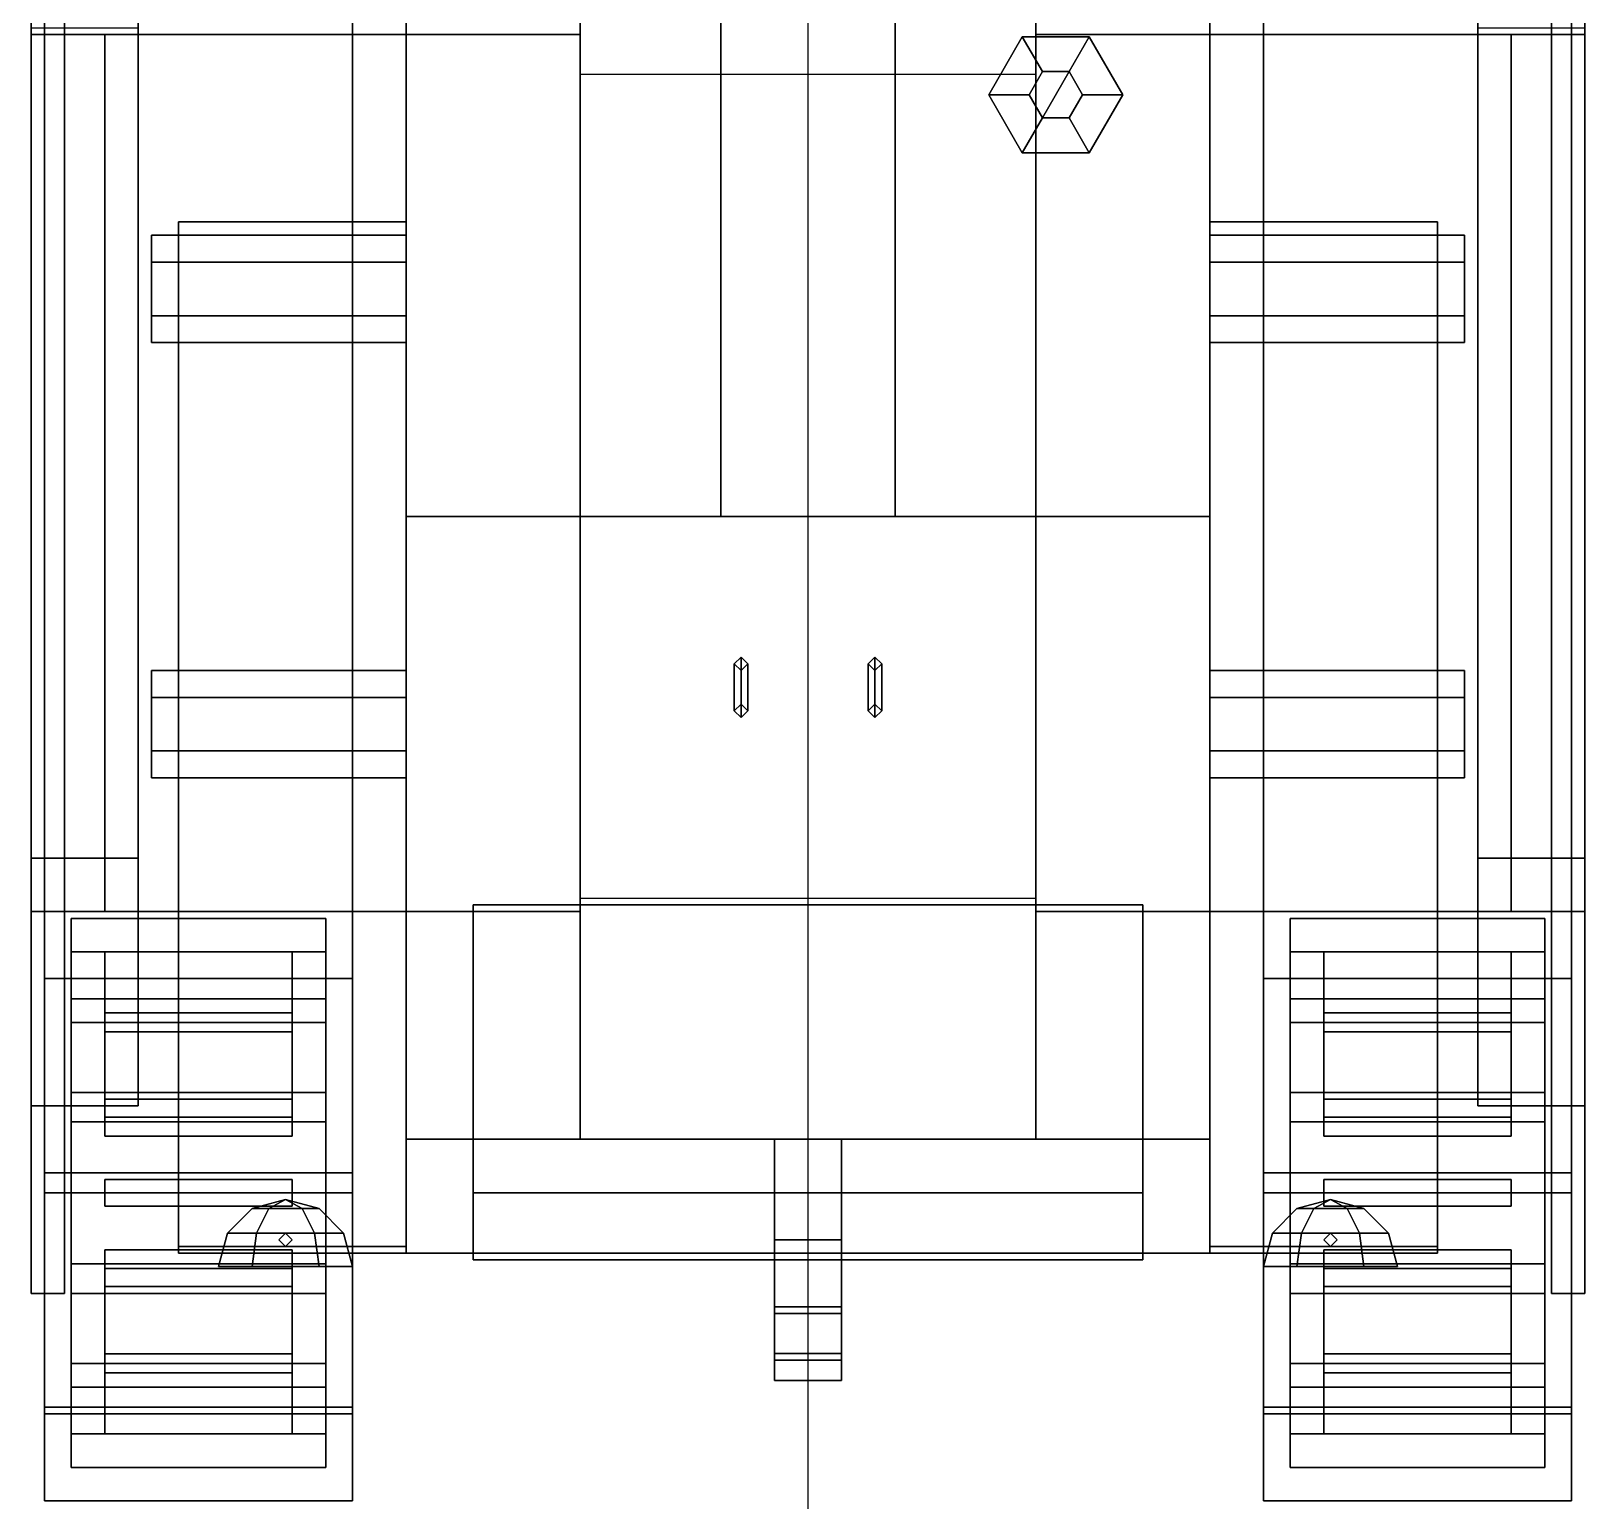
# Model space of a CAD drawing. Header units: millimetres. Extents: x -1.16 to 3, y -1.81 to 6.05.
# Drawn here: x -1.16 to 1.16, y -1.81 to 0.385 of the extents above; entities that cross this region are included whole.
import ezdxf

# ---------------------------------------------------------------- set-up
doc = ezdxf.new("R2010")
doc.units = ezdxf.units.MM
doc.layers.add('tracks', color=3, linetype='Continuous')
doc.layers.add('wheels', color=2, linetype='Continuous')

msp = doc.modelspace()

# ---------------------------------------------------------------- linework, layer by layer
msp.add_xline((0, -2.45, 1.27), (0, 1))
for points in [[(-0.6, 1.67, 0.86), (-0.6, -0.34, 0.86), (-0.6, -0.34, 1.9), (-0.6, 1.67, 1.9)], [(-0.6, 1.67, 1.9), (-0.6, -0.34, 1.9), (-0.13, -0.34, 1.99), (-0.13, 1.67, 1.99)], [(-0.34, 1.67, 0.78), (-0.34, -0.34, 0.68), (-0.6, -0.34, 0.86), (-0.6, 1.67, 0.86)], [(0.34, 1.67, 0.78), (0.34, -0.34, 0.68), (-0.34, -0.34, 0.68), (-0.34, 1.67, 0.78)], [(-0.13, 1.67, 1.99), (-0.13, -0.34, 1.99), (0.13, -0.34, 1.99), (0.13, 1.67, 1.99)], [(0.13, -0.34, 1.99), (0.6, -0.34, 1.9), (0.6, 1.67, 1.9), (0.13, 1.67, 1.99)], [(0.6, -0.34, 0.86), (0.34, -0.34, 0.68), (0.34, 1.67, 0.78), (0.6, 1.67, 0.86)], [(0.6, -0.34, 1.9), (0.6, -0.34, 0.86), (0.6, 1.67, 0.86), (0.6, 1.67, 1.9)], [(-0.34, 1.16, 0.26), (-0.34, -1.27, 0.26), (-0.34, -1.27, 0.68), (-0.34, 1.21, 0.76)], [(0.34, -1.27, 0.68), (0.34, -1.27, 0.26), (0.34, 1.16, 0.26), (0.34, 1.21, 0.76)], [(0.34, 1.16, 0.26), (0.34, -1.27, 0.26), (-0.34, -1.27, 0.26), (-0.34, 1.16, 0.26)], [(-1.16, 0.99, 0.26), (-1.16, -1.5, 0.26), (-1.16, -1.5, 0.41), (-1.16, 1.04, 0.41)], [(-1.16, 1.04, 0.41), (-1.16, -1.5, 0.41), (-1.11, -1.5, 0.41), (-1.11, 1.04, 0.41)], [(-1.11, -1.5, 0.41), (-1.11, -1.5, 0.26), (-1.11, 0.99, 0.26), (-1.11, 1.04, 0.41)], [(1.11, 0.99, 0.26), (1.11, -1.5, 0.26), (1.11, -1.5, 0.41), (1.11, 1.04, 0.41)], [(1.11, 1.04, 0.41), (1.11, -1.5, 0.41), (1.16, -1.5, 0.41), (1.16, 1.04, 0.41)], [(1.16, -1.5, 0.41), (1.16, -1.5, 0.26), (1.16, 0.99, 0.26), (1.16, 1.04, 0.41)], [(-1.16, 0.91, 0.14), (-1.16, -1.22, 0.14), (-1.16, -1.5, 0.26), (-1.16, 0.99, 0.26)], [(-1.11, -1.5, 0.26), (-1.11, -1.22, 0.14), (-1.11, 0.91, 0.14), (-1.11, 0.99, 0.26)], [(1.11, 0.91, 0.14), (1.11, -1.22, 0.14), (1.11, -1.5, 0.26), (1.11, 0.99, 0.26)], [(1.16, -1.5, 0.26), (1.16, -1.22, 0.14), (1.16, 0.91, 0.14), (1.16, 0.99, 0.26)], [(-1.16, 0.39, 0.05), (-1.16, -0.85, 0.05), (-1.16, -1.22, 0.14), (-1.16, 0.91, 0.14)], [(-1.11, 0.91, 0.14), (-1.11, -1.22, 0.14), (-1, -1.22, 0.14), (-1, 0.91, 0.14)], [(-1, -1.22, 0.14), (-1, -0.85, 0.05), (-1, 0.39, 0.05), (-1, 0.91, 0.14)], [(1, 0.39, 0.05), (1, -0.85, 0.05), (1, -1.22, 0.14), (1, 0.91, 0.14)], [(1, 0.91, 0.14), (1, -1.22, 0.14), (1.11, -1.22, 0.14), (1.11, 0.91, 0.14)], [(1.16, -1.22, 0.14), (1.16, -0.85, 0.05), (1.16, 0.39, 0.05), (1.16, 0.91, 0.14)], [(-1, 0.39, 0.05), (-1, -0.85, 0.05), (-1.16, -0.85, 0.05), (-1.16, 0.39, 0.05)], [(-0.34, 0.38, 0.66), (-0.34, 0.38, 0.41), (-1.16, 0.38, 0.41), (-1.05, 0.38, 0.66)], [(-1.05, 0.38, 0.66), (-1.16, 0.38, 0.41), (-1.16, -0.93, 0.41), (-1.05, -0.93, 0.66)], [(-1.11, -0.93, 0.41), (-1.11, 0.38, 0.41), (-0.34, 0.38, 0.41), (-0.34, -0.93, 0.41)], [(-0.34, -0.93, 0.66), (-0.34, 0.38, 0.66), (-1.05, 0.38, 0.66), (-1.05, -0.93, 0.66)], [(0.32, 0.3766, 2.16), (0.27, 0.29, 2.16), (0.27, 0.29, 2.24), (0.32, 0.3766, 2.24)], [(0.35, 0.3246, 2.1), (0.33, 0.29, 2.1), (0.27, 0.29, 2.16), (0.32, 0.3766, 2.16)], [(0.33, 0.29, 2.27), (0.35, 0.3246, 2.27), (0.32, 0.3766, 2.24), (0.27, 0.29, 2.24)], [(0.42, 0.3766, 2.16), (0.32, 0.3766, 2.16), (0.32, 0.3766, 2.24), (0.42, 0.3766, 2.24)], [(0.39, 0.3246, 2.1), (0.35, 0.3246, 2.1), (0.32, 0.3766, 2.16), (0.42, 0.3766, 2.16)], [(0.35, 0.3246, 2.27), (0.39, 0.3246, 2.27), (0.42, 0.3766, 2.24), (0.32, 0.3766, 2.24)], [(1.05, 0.38, 0.66), (1.16, 0.38, 0.41), (0.34, 0.38, 0.41), (0.34, 0.38, 0.66)], [(1.11, 0.38, 0.41), (1.11, -0.93, 0.41), (0.34, -0.93, 0.41), (0.34, 0.38, 0.41)], [(0.34, 0.38, 0.66), (0.34, -0.93, 0.66), (1.05, -0.93, 0.66), (1.05, 0.38, 0.66)], [(0.41, 0.29, 2.1), (0.39, 0.3246, 2.1), (0.42, 0.3766, 2.16), (0.47, 0.29, 2.16)], [(0.39, 0.3246, 2.27), (0.41, 0.29, 2.27), (0.47, 0.29, 2.24), (0.42, 0.3766, 2.24)], [(0.47, 0.29, 2.16), (0.42, 0.3766, 2.16), (0.42, 0.3766, 2.24), (0.47, 0.29, 2.24)], [(1.16, 0.39, 0.05), (1.16, -0.85, 0.05), (1, -0.85, 0.05), (1, 0.39, 0.05)], [(1.05, -0.93, 0.66), (1.16, -0.93, 0.41), (1.16, 0.38, 0.41), (1.05, 0.38, 0.66)], [(-0.34, 0.32, 0.72), (-0.34, -0.91, 0.68), (0.34, -0.91, 0.68), (0.34, 0.32, 0.72)], [(0.35, 0.3246, 1.94), (0.33, 0.29, 1.95), (0.33, 0.29, 2.1), (0.35, 0.3246, 2.1)], [(0.35, 0.2554, 2.27), (0.39, 0.3246, 2.27), (0.35, 0.3246, 2.27), (0.33, 0.29, 2.27)], [(0.39, 0.3246, 1.94), (0.35, 0.3246, 1.94), (0.35, 0.3246, 2.1), (0.39, 0.3246, 2.1)], [(0.39, 0.2554, 2.27), (0.41, 0.29, 2.27), (0.39, 0.3246, 2.27), (0.35, 0.2554, 2.27)], [(0.41, 0.29, 1.93), (0.39, 0.3246, 1.94), (0.39, 0.3246, 2.1), (0.41, 0.29, 2.1)], [(0.27, 0.29, 2.16), (0.32, 0.2034, 2.16), (0.32, 0.2034, 2.24), (0.27, 0.29, 2.24)], [(0.33, 0.29, 2.1), (0.35, 0.2554, 2.1), (0.32, 0.2034, 2.16), (0.27, 0.29, 2.16)], [(0.35, 0.2554, 2.27), (0.33, 0.29, 2.27), (0.27, 0.29, 2.24), (0.32, 0.2034, 2.24)], [(0.33, 0.29, 1.95), (0.35, 0.2554, 1.94), (0.35, 0.2554, 2.1), (0.33, 0.29, 2.1)], [(0.39, 0.2554, 1.94), (0.41, 0.29, 1.93), (0.41, 0.29, 2.1), (0.39, 0.2554, 2.1)], [(0.39, 0.2554, 2.1), (0.41, 0.29, 2.1), (0.47, 0.29, 2.16), (0.42, 0.2034, 2.16)], [(0.41, 0.29, 2.27), (0.39, 0.2554, 2.27), (0.42, 0.2034, 2.24), (0.47, 0.29, 2.24)], [(0.42, 0.2034, 2.16), (0.47, 0.29, 2.16), (0.47, 0.29, 2.24), (0.42, 0.2034, 2.24)], [(0.35, 0.2554, 2.1), (0.39, 0.2554, 2.1), (0.42, 0.2034, 2.16), (0.32, 0.2034, 2.16)], [(0.39, 0.2554, 2.27), (0.35, 0.2554, 2.27), (0.32, 0.2034, 2.24), (0.42, 0.2034, 2.24)], [(0.35, 0.2554, 1.94), (0.39, 0.2554, 1.94), (0.39, 0.2554, 2.1), (0.35, 0.2554, 2.1)], [(0.32, 0.2034, 2.16), (0.42, 0.2034, 2.16), (0.42, 0.2034, 2.24), (0.32, 0.2034, 2.24)], [(-0.6, 0.1, 1.27), (-0.6, -1.44, 1.27), (-0.94, -1.44, 1.27), (-0.94, 0.1, 1.27)], [(-0.94, 0.1, 1.29), (-0.94, -1.43, 1.29), (-0.6, -1.43, 1.29), (-0.6, 0.1, 1.29)], [(-0.94, -1.44, 1.27), (-0.94, -1.43, 1.29), (-0.94, 0.1, 1.29), (-0.94, 0.1, 1.27)], [(-0.94, 0.1, 1.27), (-0.94, 0.1, 1.29), (-0.6, 0.1, 1.29), (-0.6, 0.1, 1.27)], [(0.6, 0.1, 1.29), (0.6, -1.44, 1.29), (0.94, -1.44, 1.29), (0.94, 0.1, 1.29)], [(0.94, 0.1, 1.29), (0.94, 0.1, 1.27), (0.6, 0.1, 1.27), (0.6, 0.1, 1.29)], [(0.94, 0.1, 1.27), (0.94, -1.43, 1.27), (0.6, -1.43, 1.27), (0.6, 0.1, 1.27)], [(0.94, -1.44, 1.29), (0.94, -1.43, 1.27), (0.94, 0.1, 1.27), (0.94, 0.1, 1.29)], [(-0.6, -0.34, 1.9), (-0.6, -0.34, 1.29), (0.6, -0.34, 1.29), (0.6, -0.34, 1.9)], [(-0.13, -0.34, 1.99), (-0.6, -0.34, 1.9), (0.6, -0.34, 1.9), (0.13, -0.34, 1.99)], [(-0.6, -0.34, 0.86), (-0.6, -1.27, 0.86), (-0.6, -1.44, 1.29), (-0.6, -0.34, 1.29)], [(-0.6, -0.34, 1.29), (-0.6, -1.44, 1.29), (0.6, -1.44, 1.29), (0.6, -0.34, 1.29)], [(-0.34, -0.34, 0.68), (-0.34, -1.27, 0.68), (-0.6, -1.27, 0.86), (-0.6, -0.34, 0.86)], [(0.6, -1.27, 0.86), (0.34, -1.27, 0.68), (0.34, -0.34, 0.68), (0.6, -0.34, 0.86)], [(0.6, -1.44, 1.29), (0.6, -1.27, 0.86), (0.6, -0.34, 0.86), (0.6, -0.34, 1.29)], [(-0.1, -0.62, 1.71), (-0.11, -0.63, 1.71), (-0.11, -0.56, 1.86), (-0.1, -0.55, 1.86)], [(-0.11, -0.56, 1.86), (-0.1, -0.57, 1.86), (-0.09, -0.56, 1.86), (-0.1, -0.55, 1.86)], [(-0.09, -0.63, 1.71), (-0.1, -0.62, 1.71), (-0.1, -0.55, 1.86), (-0.09, -0.56, 1.86)], [(0.1, -0.62, 1.71), (0.09, -0.63, 1.71), (0.09, -0.56, 1.86), (0.1, -0.55, 1.86)], [(0.09, -0.56, 1.86), (0.1, -0.57, 1.86), (0.11, -0.56, 1.86), (0.1, -0.55, 1.86)], [(0.11, -0.63, 1.71), (0.1, -0.62, 1.71), (0.1, -0.55, 1.86), (0.11, -0.56, 1.86)], [(-0.11, -0.63, 1.71), (-0.1, -0.64, 1.71), (-0.1, -0.57, 1.86), (-0.11, -0.56, 1.86)], [(-0.1, -0.64, 1.71), (-0.09, -0.63, 1.71), (-0.09, -0.56, 1.86), (-0.1, -0.57, 1.86)], [(0.09, -0.63, 1.71), (0.1, -0.64, 1.71), (0.1, -0.57, 1.86), (0.09, -0.56, 1.86)], [(0.1, -0.64, 1.71), (0.11, -0.63, 1.71), (0.11, -0.56, 1.86), (0.1, -0.57, 1.86)], [(-0.1, -0.62, 1.29), (-0.11, -0.63, 1.29), (-0.11, -0.63, 1.71), (-0.1, -0.62, 1.71)], [(-0.09, -0.63, 1.29), (-0.1, -0.62, 1.29), (-0.1, -0.62, 1.71), (-0.09, -0.63, 1.71)], [(0.1, -0.62, 1.29), (0.09, -0.63, 1.29), (0.09, -0.63, 1.71), (0.1, -0.62, 1.71)], [(0.11, -0.63, 1.29), (0.1, -0.62, 1.29), (0.1, -0.62, 1.71), (0.11, -0.63, 1.71)], [(-0.11, -0.63, 1.29), (-0.1, -0.64, 1.29), (-0.1, -0.64, 1.71), (-0.11, -0.63, 1.71)], [(-0.1, -0.64, 1.29), (-0.09, -0.63, 1.29), (-0.09, -0.63, 1.71), (-0.1, -0.64, 1.71)], [(0.09, -0.63, 1.29), (0.1, -0.64, 1.29), (0.1, -0.64, 1.71), (0.09, -0.63, 1.71)], [(0.1, -0.64, 1.29), (0.11, -0.63, 1.29), (0.11, -0.63, 1.71), (0.1, -0.64, 1.71)], [(-1.16, -1.22, 0.14), (-1.16, -0.85, 0.05), (-1, -0.85, 0.05), (-1, -1.22, 0.14)], [(1, -1.22, 0.14), (1, -0.85, 0.05), (1.16, -0.85, 0.05), (1.16, -1.22, 0.14)], [(-0.5, -0.92, 1.29), (-0.5, -1.44, 1.29), (-0.5, -1.45, 1.8), (-0.5, -0.92, 1.8)], [(-0.5, -0.92, 1.8), (-0.5, -1.45, 1.8), (0.5, -1.45, 1.8), (0.5, -0.92, 1.8)], [(0.5, -0.92, 1.8), (0.5, -0.92, 1.29), (-0.5, -0.92, 1.29), (-0.5, -0.92, 1.8)], [(0.5, -1.45, 1.8), (0.5, -1.44, 1.29), (0.5, -0.92, 1.29), (0.5, -0.92, 1.8)], [(-1.05, -0.93, 0.66), (-1.16, -0.93, 0.41), (-0.34, -0.93, 0.41), (-0.34, -0.93, 0.66)], [(0.34, -0.93, 0.66), (0.34, -0.93, 0.41), (1.16, -0.93, 0.41), (1.05, -0.93, 0.66)], [(-1.16, -1.5, 0.26), (-1.16, -1.22, 0.14), (-1.11, -1.22, 0.14), (-1.11, -1.5, 0.26)], [(1.11, -1.5, 0.26), (1.11, -1.22, 0.14), (1.16, -1.22, 0.14), (1.16, -1.5, 0.26)], [(-0.6, -1.44, 1.29), (-0.6, -1.27, 0.86), (0.6, -1.27, 0.86), (0.6, -1.44, 1.29)], [(-0.6, -1.27, 0.86), (-0.34, -1.27, 0.68), (0.34, -1.27, 0.68), (0.6, -1.27, 0.86)], [(-0.34, -1.27, 0.68), (-0.34, -1.27, 0.26), (0.34, -1.27, 0.26), (0.34, -1.27, 0.68)], [(-0.05, -1.27, 0.58), (-0.05, -1.27, 0.4), (-0.05, -1.42, 0.4), (-0.05, -1.42, 0.58)], [(-0.05, -1.42, 0.4), (-0.05, -1.27, 0.4), (0.05, -1.27, 0.4), (0.05, -1.42, 0.4)], [(0.05, -1.42, 0.58), (0.05, -1.27, 0.58), (-0.05, -1.27, 0.58), (-0.05, -1.42, 0.58)], [(0.05, -1.42, 0.4), (0.05, -1.27, 0.4), (0.05, -1.27, 0.58), (0.05, -1.42, 0.58)], [(-0.78, -1.36, 1.51), (-0.83, -1.3734, 1.51), (-0.805, -1.3734, 1.5533), (-0.78, -1.36, 1.51)], [(-0.78, -1.36, 1.51), (-0.805, -1.3734, 1.4667), (-0.83, -1.3734, 1.51), (-0.78, -1.36, 1.51)], [(-0.78, -1.36, 1.51), (-0.805, -1.3734, 1.5533), (-0.755, -1.3734, 1.5533), (-0.78, -1.36, 1.51)], [(-0.78, -1.36, 1.51), (-0.755, -1.3734, 1.4667), (-0.805, -1.3734, 1.4667), (-0.78, -1.36, 1.51)], [(-0.78, -1.36, 1.51), (-0.755, -1.3734, 1.5533), (-0.73, -1.3734, 1.51), (-0.78, -1.36, 1.51)], [(-0.78, -1.36, 1.51), (-0.73, -1.3734, 1.51), (-0.755, -1.3734, 1.4667), (-0.78, -1.36, 1.51)], [(-0.5, -1.35, 1.8), (-0.5, -1.45, 1.8), (-0.5, -1.45, 2.11), (-0.5, -1.35, 2.11)], [(-0.5, -1.35, 2.11), (-0.5, -1.45, 2.11), (0.5, -1.45, 2.11), (0.5, -1.35, 2.11)], [(0.5, -1.35, 2.11), (0.5, -1.35, 1.8), (-0.5, -1.35, 1.8), (-0.5, -1.35, 2.11)], [(0.5, -1.45, 2.11), (0.5, -1.45, 1.8), (0.5, -1.35, 1.8), (0.5, -1.35, 2.11)], [(0.78, -1.36, 1.51), (0.73, -1.3734, 1.51), (0.755, -1.3734, 1.5533), (0.78, -1.36, 1.51)], [(0.78, -1.36, 1.51), (0.755, -1.3734, 1.4667), (0.73, -1.3734, 1.51), (0.78, -1.36, 1.51)], [(0.78, -1.36, 1.51), (0.755, -1.3734, 1.5533), (0.805, -1.3734, 1.5533), (0.78, -1.36, 1.51)], [(0.78, -1.36, 1.51), (0.805, -1.3734, 1.4667), (0.755, -1.3734, 1.4667), (0.78, -1.36, 1.51)], [(0.78, -1.36, 1.51), (0.805, -1.3734, 1.5533), (0.83, -1.3734, 1.51), (0.78, -1.36, 1.51)], [(0.78, -1.36, 1.51), (0.83, -1.3734, 1.51), (0.805, -1.3734, 1.4667), (0.78, -1.36, 1.51)], [(-0.83, -1.3734, 1.51), (-0.8666, -1.41, 1.51), (-0.8233, -1.41, 1.585), (-0.805, -1.3734, 1.5533)], [(-0.805, -1.3734, 1.4667), (-0.8233, -1.41, 1.435), (-0.8666, -1.41, 1.51), (-0.83, -1.3734, 1.51)], [(-0.755, -1.3734, 1.4667), (-0.7367, -1.41, 1.435), (-0.8233, -1.41, 1.435), (-0.805, -1.3734, 1.4667)], [(-0.805, -1.3734, 1.5533), (-0.8233, -1.41, 1.585), (-0.7367, -1.41, 1.585), (-0.755, -1.3734, 1.5533)], [(-0.755, -1.3734, 1.5533), (-0.7367, -1.41, 1.585), (-0.6934, -1.41, 1.51), (-0.73, -1.3734, 1.51)], [(-0.73, -1.3734, 1.51), (-0.6934, -1.41, 1.51), (-0.7367, -1.41, 1.435), (-0.755, -1.3734, 1.4667)], [(0.73, -1.3734, 1.51), (0.6934, -1.41, 1.51), (0.7367, -1.41, 1.585), (0.755, -1.3734, 1.5533)], [(0.755, -1.3734, 1.4667), (0.7367, -1.41, 1.435), (0.6934, -1.41, 1.51), (0.73, -1.3734, 1.51)], [(0.805, -1.3734, 1.4667), (0.8233, -1.41, 1.435), (0.7367, -1.41, 1.435), (0.755, -1.3734, 1.4667)], [(0.755, -1.3734, 1.5533), (0.7367, -1.41, 1.585), (0.8233, -1.41, 1.585), (0.805, -1.3734, 1.5533)], [(0.805, -1.3734, 1.5533), (0.8233, -1.41, 1.585), (0.8666, -1.41, 1.51), (0.83, -1.3734, 1.51)], [(0.83, -1.3734, 1.51), (0.8666, -1.41, 1.51), (0.8233, -1.41, 1.435), (0.805, -1.3734, 1.4667)], [(-0.8666, -1.41, 1.51), (-0.88, -1.46, 1.51), (-0.83, -1.46, 1.5966), (-0.8233, -1.41, 1.585)], [(-0.8233, -1.41, 1.435), (-0.83, -1.46, 1.4234), (-0.88, -1.46, 1.51), (-0.8666, -1.41, 1.51)], [(-0.7367, -1.41, 1.435), (-0.73, -1.46, 1.4234), (-0.83, -1.46, 1.4234), (-0.8233, -1.41, 1.435)], [(-0.8233, -1.41, 1.585), (-0.83, -1.46, 1.5966), (-0.73, -1.46, 1.5966), (-0.7367, -1.41, 1.585)], [(-0.78, -1.41, 1.29), (-0.79, -1.42, 1.29), (-0.79, -1.42, 1.44), (-0.78, -1.41, 1.44)], [(-0.77, -1.42, 1.29), (-0.78, -1.41, 1.29), (-0.78, -1.41, 1.44), (-0.77, -1.42, 1.44)], [(-0.7367, -1.41, 1.585), (-0.73, -1.46, 1.5966), (-0.68, -1.46, 1.51), (-0.6934, -1.41, 1.51)], [(-0.6934, -1.41, 1.51), (-0.68, -1.46, 1.51), (-0.73, -1.46, 1.4234), (-0.7367, -1.41, 1.435)], [(0.6934, -1.41, 1.51), (0.68, -1.46, 1.51), (0.73, -1.46, 1.5966), (0.7367, -1.41, 1.585)], [(0.7367, -1.41, 1.435), (0.73, -1.46, 1.4234), (0.68, -1.46, 1.51), (0.6934, -1.41, 1.51)], [(0.8233, -1.41, 1.435), (0.83, -1.46, 1.4234), (0.73, -1.46, 1.4234), (0.7367, -1.41, 1.435)], [(0.7367, -1.41, 1.585), (0.73, -1.46, 1.5966), (0.83, -1.46, 1.5966), (0.8233, -1.41, 1.585)], [(0.78, -1.41, 1.29), (0.77, -1.42, 1.29), (0.77, -1.42, 1.44), (0.78, -1.41, 1.44)], [(0.79, -1.42, 1.29), (0.78, -1.41, 1.29), (0.78, -1.41, 1.44), (0.79, -1.42, 1.44)], [(0.8233, -1.41, 1.585), (0.83, -1.46, 1.5966), (0.88, -1.46, 1.51), (0.8666, -1.41, 1.51)], [(0.8666, -1.41, 1.51), (0.88, -1.46, 1.51), (0.83, -1.46, 1.4234), (0.8233, -1.41, 1.435)], [(-0.6, -1.44, 1.27), (-0.6, -1.43, 1.29), (-0.94, -1.43, 1.29), (-0.94, -1.44, 1.27)], [(-0.79, -1.42, 1.29), (-0.78, -1.43, 1.29), (-0.78, -1.43, 1.44), (-0.79, -1.42, 1.44)], [(-0.78, -1.43, 1.29), (-0.77, -1.42, 1.29), (-0.77, -1.42, 1.44), (-0.78, -1.43, 1.44)], [(-0.05, -1.42, 0.45), (-0.05, -1.42, 0.4), (0.05, -1.42, 0.4), (0.05, -1.42, 0.45)], [(-0.05, -1.42, 0.58), (-0.05, -1.42, 0.45), (-0.05, -1.53, 0.4), (-0.05, -1.52, 0.47)], [(-0.05, -1.53, 0.4), (-0.05, -1.42, 0.45), (0.05, -1.42, 0.45), (0.05, -1.53, 0.4)], [(0.05, -1.52, 0.47), (0.05, -1.42, 0.58), (-0.05, -1.42, 0.58), (-0.05, -1.52, 0.47)], [(0.05, -1.53, 0.4), (0.05, -1.42, 0.45), (0.05, -1.42, 0.58), (0.05, -1.52, 0.47)], [(0.6, -1.44, 1.29), (0.6, -1.43, 1.27), (0.94, -1.43, 1.27), (0.94, -1.44, 1.29)], [(0.77, -1.42, 1.29), (0.78, -1.43, 1.29), (0.78, -1.43, 1.44), (0.77, -1.42, 1.44)], [(0.78, -1.43, 1.29), (0.79, -1.42, 1.29), (0.79, -1.42, 1.44), (0.78, -1.43, 1.44)], [(-0.83, -1.46, 1.5966), (-0.88, -1.46, 1.51), (-0.68, -1.46, 1.51), (-0.73, -1.46, 1.5966)], [(-0.88, -1.46, 1.51), (-0.83, -1.46, 1.4234), (-0.73, -1.46, 1.4234), (-0.68, -1.46, 1.51)], [(-0.5, -1.45, 1.8), (-0.5, -1.44, 1.29), (0.5, -1.44, 1.29), (0.5, -1.45, 1.8)], [(-0.5, -1.45, 2.11), (-0.5, -1.45, 1.8), (0.5, -1.45, 1.8), (0.5, -1.45, 2.11)], [(0.73, -1.46, 1.5966), (0.68, -1.46, 1.51), (0.88, -1.46, 1.51), (0.83, -1.46, 1.5966)], [(0.68, -1.46, 1.51), (0.73, -1.46, 1.4234), (0.83, -1.46, 1.4234), (0.88, -1.46, 1.51)], [(-1.16, -1.5, 0.41), (-1.16, -1.5, 0.26), (-1.11, -1.5, 0.26), (-1.11, -1.5, 0.41)], [(1.11, -1.5, 0.41), (1.11, -1.5, 0.26), (1.16, -1.5, 0.26), (1.16, -1.5, 0.41)], [(-0.05, -1.52, 0.47), (-0.05, -1.53, 0.4), (-0.05, -1.6, 0.4), (-0.05, -1.59, 0.47)], [(0.05, -1.59, 0.47), (0.05, -1.52, 0.47), (-0.05, -1.52, 0.47), (-0.05, -1.59, 0.47)], [(-0.05, -1.6, 0.4), (-0.05, -1.53, 0.4), (0.05, -1.53, 0.4), (0.05, -1.6, 0.4)], [(0.05, -1.6, 0.4), (0.05, -1.53, 0.4), (0.05, -1.52, 0.47), (0.05, -1.59, 0.47)], [(-0.05, -1.59, 0.47), (-0.05, -1.6, 0.4), (-0.05, -1.63, 0.5), (-0.05, -1.59, 0.59)], [(-0.05, -1.59, 0.59), (-0.05, -1.63, 0.5), (0.05, -1.63, 0.5), (0.05, -1.59, 0.59)], [(0.05, -1.59, 0.59), (0.05, -1.59, 0.47), (-0.05, -1.59, 0.47), (-0.05, -1.59, 0.59)], [(-0.05, -1.63, 0.5), (-0.05, -1.6, 0.4), (0.05, -1.6, 0.4), (0.05, -1.63, 0.5)], [(0.05, -1.63, 0.5), (0.05, -1.6, 0.4), (0.05, -1.59, 0.47), (0.05, -1.59, 0.59)]]:
    msp.add_3dface(points)
at = {"layer": 'tracks'}
for points in [[(-1.14, 0.85, 0.95), (-1.14, -1.32, 1.02), (-0.68, -1.32, 1.02), (-0.68, 0.85, 0.95)], [(-0.68, 0.85, 0.95), (-0.68, -1.32, 1.02), (-1.14, -1.32, 1.02), (-1.14, 0.85, 0.95)], [(1.14, 0.85, 0.95), (1.14, -1.32, 1.02), (0.68, -1.32, 1.02), (0.68, 0.85, 0.95)], [(0.68, 0.85, 0.95), (0.68, -1.32, 1.02), (1.14, -1.32, 1.02), (1.14, 0.85, 0.95)], [(-1.14, -1.03, 0.03), (-1.14, 0.77, 0.03), (-0.68, 0.77, 0.03), (-0.68, -1.03, 0.03)], [(-0.68, -1.03, 0.03), (-0.68, 0.77, 0.03), (-1.14, 0.77, 0.03), (-1.14, -1.03, 0.03)], [(1.14, -1.03, 0.03), (1.14, 0.77, 0.03), (0.68, 0.77, 0.03), (0.68, -1.03, 0.03)], [(0.68, -1.03, 0.03), (0.68, 0.77, 0.03), (1.14, 0.77, 0.03), (1.14, -1.03, 0.03)], [(-0.68, -1.35, 0.1), (-0.68, -1.03, 0.03), (-1.14, -1.03, 0.03), (-1.14, -1.35, 0.1)], [(-1.14, -1.35, 0.1), (-1.14, -1.03, 0.03), (-0.68, -1.03, 0.03), (-0.68, -1.35, 0.1)], [(0.68, -1.35, 0.1), (0.68, -1.03, 0.03), (1.14, -1.03, 0.03), (1.14, -1.35, 0.1)], [(1.14, -1.35, 0.1), (1.14, -1.03, 0.03), (0.68, -1.03, 0.03), (0.68, -1.35, 0.1)], [(-1.14, -1.32, 1.02), (-1.14, -1.68, 0.88), (-0.68, -1.68, 0.88), (-0.68, -1.32, 1.02)], [(-0.68, -1.32, 1.02), (-0.68, -1.68, 0.88), (-1.14, -1.68, 0.88), (-1.14, -1.32, 1.02)], [(1.14, -1.32, 1.02), (1.14, -1.68, 0.88), (0.68, -1.68, 0.88), (0.68, -1.32, 1.02)], [(0.68, -1.32, 1.02), (0.68, -1.68, 0.88), (1.14, -1.68, 0.88), (1.14, -1.32, 1.02)], [(-1.14, -1.67, 0.25), (-1.14, -1.35, 0.1), (-0.68, -1.35, 0.1), (-0.68, -1.67, 0.25)], [(-0.68, -1.67, 0.25), (-0.68, -1.35, 0.1), (-1.14, -1.35, 0.1), (-1.14, -1.67, 0.25)], [(1.14, -1.67, 0.25), (1.14, -1.35, 0.1), (0.68, -1.35, 0.1), (0.68, -1.67, 0.25)], [(0.68, -1.67, 0.25), (0.68, -1.35, 0.1), (1.14, -1.35, 0.1), (1.14, -1.67, 0.25)], [(-0.68, -1.81, 0.44), (-0.68, -1.67, 0.25), (-1.14, -1.67, 0.25), (-1.14, -1.81, 0.44)], [(-1.14, -1.81, 0.44), (-1.14, -1.67, 0.25), (-0.68, -1.67, 0.25), (-0.68, -1.81, 0.44)], [(0.68, -1.81, 0.44), (0.68, -1.67, 0.25), (1.14, -1.67, 0.25), (1.14, -1.81, 0.44)], [(1.14, -1.81, 0.44), (1.14, -1.67, 0.25), (0.68, -1.67, 0.25), (0.68, -1.81, 0.44)], [(-1.14, -1.68, 0.88), (-1.14, -1.81, 0.63), (-0.68, -1.81, 0.63), (-0.68, -1.68, 0.88)], [(-0.68, -1.68, 0.88), (-0.68, -1.81, 0.63), (-1.14, -1.81, 0.63), (-1.14, -1.68, 0.88)], [(0.68, -1.68, 0.88), (0.68, -1.81, 0.63), (1.14, -1.81, 0.63), (1.14, -1.68, 0.88)], [(1.14, -1.68, 0.88), (1.14, -1.81, 0.63), (0.68, -1.81, 0.63), (0.68, -1.68, 0.88)], [(-1.14, -1.81, 0.63), (-1.14, -1.81, 0.44), (-0.68, -1.81, 0.44), (-0.68, -1.81, 0.63)], [(-0.68, -1.81, 0.63), (-0.68, -1.81, 0.44), (-1.14, -1.81, 0.44), (-1.14, -1.81, 0.63)], [(1.14, -1.81, 0.63), (1.14, -1.81, 0.44), (0.68, -1.81, 0.44), (0.68, -1.81, 0.63)], [(0.68, -1.81, 0.63), (0.68, -1.81, 0.44), (1.14, -1.81, 0.44), (1.14, -1.81, 0.63)]]:
    msp.add_3dface(points, dxfattribs=at)
at = {"layer": 'wheels'}
for points in [[(-0.98, 0.04, 0.7507), (-0.98, -0.04, 0.7507), (-0.98, -0.08, 0.82), (-0.98, 0.08, 0.82)], [(-0.98, 0.04, 0.7507), (-0.98, 0.08, 0.82), (-0.6, 0.08, 0.82), (-0.6, 0.04, 0.7507)], [(-0.98, 0.08, 0.82), (-0.98, -0.08, 0.82), (-0.98, -0.04, 0.8893), (-0.98, 0.04, 0.8893)], [(-0.98, 0.08, 0.82), (-0.98, 0.04, 0.8893), (-0.6, 0.04, 0.8893), (-0.6, 0.08, 0.82)], [(0.98, 0.04, 0.8893), (0.98, 0.08, 0.82), (0.6, 0.08, 0.82), (0.6, 0.04, 0.8893)], [(0.98, 0.08, 0.82), (0.98, 0.04, 0.7507), (0.6, 0.04, 0.7507), (0.6, 0.08, 0.82)], [(0.98, -0.08, 0.82), (0.98, 0.08, 0.82), (0.98, 0.04, 0.8893), (0.98, -0.04, 0.8893)], [(0.98, -0.04, 0.7507), (0.98, 0.04, 0.7507), (0.98, 0.08, 0.82), (0.98, -0.08, 0.82)], [(-0.98, -0.04, 0.7507), (-0.98, 0.04, 0.7507), (-0.6, 0.04, 0.7507), (-0.6, -0.04, 0.7507)], [(-0.98, 0.04, 0.8893), (-0.98, -0.04, 0.8893), (-0.6, -0.04, 0.8893), (-0.6, 0.04, 0.8893)], [(0.98, -0.04, 0.8893), (0.98, 0.04, 0.8893), (0.6, 0.04, 0.8893), (0.6, -0.04, 0.8893)], [(0.98, 0.04, 0.7507), (0.98, -0.04, 0.7507), (0.6, -0.04, 0.7507), (0.6, 0.04, 0.7507)], [(-0.98, -0.08, 0.82), (-0.98, -0.04, 0.7507), (-0.6, -0.04, 0.7507), (-0.6, -0.08, 0.82)], [(-0.98, -0.04, 0.8893), (-0.98, -0.08, 0.82), (-0.6, -0.08, 0.82), (-0.6, -0.04, 0.8893)], [(0.98, -0.08, 0.82), (0.98, -0.04, 0.8893), (0.6, -0.04, 0.8893), (0.6, -0.08, 0.82)], [(0.98, -0.04, 0.7507), (0.98, -0.08, 0.82), (0.6, -0.08, 0.82), (0.6, -0.04, 0.7507)], [(-0.98, -0.61, 0.7807), (-0.98, -0.57, 0.85), (-0.6, -0.57, 0.85), (-0.6, -0.61, 0.7807)], [(-0.98, -0.61, 0.7807), (-0.98, -0.69, 0.7807), (-0.98, -0.73, 0.85), (-0.98, -0.57, 0.85)], [(-0.98, -0.57, 0.85), (-0.98, -0.61, 0.9193), (-0.6, -0.61, 0.9193), (-0.6, -0.57, 0.85)], [(-0.98, -0.57, 0.85), (-0.98, -0.73, 0.85), (-0.98, -0.69, 0.9193), (-0.98, -0.61, 0.9193)], [(0.98, -0.57, 0.85), (0.98, -0.61, 0.7807), (0.6, -0.61, 0.7807), (0.6, -0.57, 0.85)], [(0.98, -0.61, 0.9193), (0.98, -0.57, 0.85), (0.6, -0.57, 0.85), (0.6, -0.61, 0.9193)], [(0.98, -0.69, 0.7807), (0.98, -0.61, 0.7807), (0.98, -0.57, 0.85), (0.98, -0.73, 0.85)], [(0.98, -0.73, 0.85), (0.98, -0.57, 0.85), (0.98, -0.61, 0.9193), (0.98, -0.69, 0.9193)], [(-0.98, -0.69, 0.7807), (-0.98, -0.61, 0.7807), (-0.6, -0.61, 0.7807), (-0.6, -0.69, 0.7807)], [(-0.98, -0.61, 0.9193), (-0.98, -0.69, 0.9193), (-0.6, -0.69, 0.9193), (-0.6, -0.61, 0.9193)], [(0.98, -0.61, 0.7807), (0.98, -0.69, 0.7807), (0.6, -0.69, 0.7807), (0.6, -0.61, 0.7807)], [(0.98, -0.69, 0.9193), (0.98, -0.61, 0.9193), (0.6, -0.61, 0.9193), (0.6, -0.69, 0.9193)], [(-0.98, -0.73, 0.85), (-0.98, -0.69, 0.7807), (-0.6, -0.69, 0.7807), (-0.6, -0.73, 0.85)], [(-0.98, -0.69, 0.9193), (-0.98, -0.73, 0.85), (-0.6, -0.73, 0.85), (-0.6, -0.69, 0.9193)], [(0.98, -0.69, 0.7807), (0.98, -0.73, 0.85), (0.6, -0.73, 0.85), (0.6, -0.69, 0.7807)], [(0.98, -0.73, 0.85), (0.98, -0.69, 0.9193), (0.6, -0.69, 0.9193), (0.6, -0.73, 0.85)], [(-0.72, -1.0601, 0.8499), (-0.72, -0.94, 0.56), (-1.1, -0.94, 0.56), (-1.1, -1.0601, 0.8499)], [(-1.1, -0.99, 0.56), (-1.1, -1.0954, 0.8146), (-1.1, -1.0601, 0.8499), (-1.1, -0.94, 0.56)], [(-0.72, -0.94, 0.56), (-0.72, -1.0601, 0.2701), (-1.1, -1.0601, 0.2701), (-1.1, -0.94, 0.56)], [(-1.1, -1.0954, 0.3054), (-1.1, -0.99, 0.56), (-1.1, -0.94, 0.56), (-1.1, -1.0601, 0.2701)], [(-0.72, -1.0954, 0.8146), (-0.72, -0.99, 0.56), (-0.72, -0.94, 0.56), (-0.72, -1.0601, 0.8499)], [(-0.72, -0.99, 0.56), (-0.72, -1.0954, 0.3054), (-0.72, -1.0601, 0.2701), (-0.72, -0.94, 0.56)], [(1.1, -1.0601, 0.8499), (1.1, -0.94, 0.56), (0.72, -0.94, 0.56), (0.72, -1.0601, 0.8499)], [(1.1, -0.94, 0.56), (1.1, -1.0601, 0.2701), (0.72, -1.0601, 0.2701), (0.72, -0.94, 0.56)], [(0.72, -0.99, 0.56), (0.72, -1.0954, 0.8146), (0.72, -1.0601, 0.8499), (0.72, -0.94, 0.56)], [(0.72, -1.0954, 0.3054), (0.72, -0.99, 0.56), (0.72, -0.94, 0.56), (0.72, -1.0601, 0.2701)], [(1.1, -1.0954, 0.8146), (1.1, -0.99, 0.56), (1.1, -0.94, 0.56), (1.1, -1.0601, 0.8499)], [(1.1, -0.99, 0.56), (1.1, -1.0954, 0.3054), (1.1, -1.0601, 0.2701), (1.1, -0.94, 0.56)], [(-0.72, -0.99, 0.56), (-0.72, -1.0954, 0.8146), (-1.1, -1.0954, 0.8146), (-1.1, -0.99, 0.56)], [(-0.72, -1.0954, 0.3054), (-0.72, -0.99, 0.56), (-1.1, -0.99, 0.56), (-1.1, -1.0954, 0.3054)], [(-1.05, -1.21, 0.54), (-1.05, -1.21, 0.58), (-1.05, -0.99, 0.58), (-1.05, -0.99, 0.54)], [(-0.77, -0.99, 0.54), (-0.77, -1.21, 0.54), (-1.05, -1.21, 0.54), (-1.05, -0.99, 0.54)], [(-1.05, -0.99, 0.58), (-1.05, -1.21, 0.58), (-0.77, -1.21, 0.58), (-0.77, -0.99, 0.58)], [(-0.77, -0.99, 0.58), (-0.77, -1.21, 0.58), (-0.77, -1.21, 0.54), (-0.77, -0.99, 0.54)], [(1.1, -0.99, 0.56), (1.1, -1.0954, 0.8146), (0.72, -1.0954, 0.8146), (0.72, -0.99, 0.56)], [(1.1, -1.0954, 0.3054), (1.1, -0.99, 0.56), (0.72, -0.99, 0.56), (0.72, -1.0954, 0.3054)], [(1.05, -0.99, 0.54), (1.05, -1.21, 0.54), (0.77, -1.21, 0.54), (0.77, -0.99, 0.54)], [(0.77, -1.21, 0.54), (0.77, -1.21, 0.58), (0.77, -0.99, 0.58), (0.77, -0.99, 0.54)], [(0.77, -0.99, 0.58), (0.77, -1.21, 0.58), (1.05, -1.21, 0.58), (1.05, -0.99, 0.58)], [(1.05, -0.99, 0.58), (1.05, -1.21, 0.58), (1.05, -1.21, 0.54), (1.05, -0.99, 0.54)], [(-0.72, -1.0601, 0.2701), (-0.72, -1.35, 0.15), (-1.1, -1.35, 0.15), (-1.1, -1.0601, 0.2701)], [(-1.1, -1.35, 0.2), (-1.1, -1.0954, 0.3054), (-1.1, -1.0601, 0.2701), (-1.1, -1.35, 0.15)], [(-0.72, -1.35, 0.97), (-0.72, -1.0601, 0.8499), (-1.1, -1.0601, 0.8499), (-1.1, -1.35, 0.97)], [(-1.1, -1.0954, 0.8146), (-1.1, -1.35, 0.92), (-1.1, -1.35, 0.97), (-1.1, -1.0601, 0.8499)], [(-0.72, -1.0954, 0.3054), (-0.72, -1.35, 0.2), (-0.72, -1.35, 0.15), (-0.72, -1.0601, 0.2701)], [(-0.72, -1.35, 0.92), (-0.72, -1.0954, 0.8146), (-0.72, -1.0601, 0.8499), (-0.72, -1.35, 0.97)], [(1.1, -1.35, 0.97), (1.1, -1.0601, 0.8499), (0.72, -1.0601, 0.8499), (0.72, -1.35, 0.97)], [(1.1, -1.0601, 0.2701), (1.1, -1.35, 0.15), (0.72, -1.35, 0.15), (0.72, -1.0601, 0.2701)], [(0.72, -1.0954, 0.8146), (0.72, -1.35, 0.92), (0.72, -1.35, 0.97), (0.72, -1.0601, 0.8499)], [(0.72, -1.35, 0.2), (0.72, -1.0954, 0.3054), (0.72, -1.0601, 0.2701), (0.72, -1.35, 0.15)], [(1.1, -1.0954, 0.3054), (1.1, -1.35, 0.2), (1.1, -1.35, 0.15), (1.1, -1.0601, 0.2701)], [(1.1, -1.35, 0.92), (1.1, -1.0954, 0.8146), (1.1, -1.0601, 0.8499), (1.1, -1.35, 0.97)], [(-1.05, -1.2369, 0.6449), (-1.05, -1.2651, 0.6731), (-1.05, -1.1096, 0.8287), (-1.05, -1.0813, 0.8004)], [(-0.77, -1.0813, 0.8004), (-0.77, -1.2369, 0.6449), (-1.05, -1.2369, 0.6449), (-1.05, -1.0813, 0.8004)], [(-1.05, -1.0813, 0.3196), (-1.05, -1.2369, 0.4751), (-0.77, -1.2369, 0.4751), (-0.77, -1.0813, 0.3196)], [(-1.05, -1.2651, 0.4469), (-1.05, -1.2369, 0.4751), (-1.05, -1.0813, 0.3196), (-1.05, -1.1096, 0.2913)], [(-0.77, -1.1096, 0.8287), (-0.77, -1.2651, 0.6731), (-0.77, -1.2369, 0.6449), (-0.77, -1.0813, 0.8004)], [(-0.77, -1.0813, 0.3196), (-0.77, -1.2369, 0.4751), (-0.77, -1.2651, 0.4469), (-0.77, -1.1096, 0.2913)], [(1.05, -1.0813, 0.8004), (1.05, -1.2369, 0.6449), (0.77, -1.2369, 0.6449), (0.77, -1.0813, 0.8004)], [(0.77, -1.2369, 0.6449), (0.77, -1.2651, 0.6731), (0.77, -1.1096, 0.8287), (0.77, -1.0813, 0.8004)], [(0.77, -1.2651, 0.4469), (0.77, -1.2369, 0.4751), (0.77, -1.0813, 0.3196), (0.77, -1.1096, 0.2913)], [(0.77, -1.0813, 0.3196), (0.77, -1.2369, 0.4751), (1.05, -1.2369, 0.4751), (1.05, -1.0813, 0.3196)], [(1.05, -1.1096, 0.8287), (1.05, -1.2651, 0.6731), (1.05, -1.2369, 0.6449), (1.05, -1.0813, 0.8004)], [(1.05, -1.0813, 0.3196), (1.05, -1.2369, 0.4751), (1.05, -1.2651, 0.4469), (1.05, -1.1096, 0.2913)], [(-0.72, -1.35, 0.2), (-0.72, -1.0954, 0.3054), (-1.1, -1.0954, 0.3054), (-1.1, -1.35, 0.2)], [(-0.72, -1.0954, 0.8146), (-0.72, -1.35, 0.92), (-1.1, -1.35, 0.92), (-1.1, -1.0954, 0.8146)], [(-1.05, -1.1096, 0.8287), (-1.05, -1.2651, 0.6731), (-0.77, -1.2651, 0.6731), (-0.77, -1.1096, 0.8287)], [(-0.77, -1.1096, 0.2913), (-0.77, -1.2651, 0.4469), (-1.05, -1.2651, 0.4469), (-1.05, -1.1096, 0.2913)], [(1.1, -1.0954, 0.8146), (1.1, -1.35, 0.92), (0.72, -1.35, 0.92), (0.72, -1.0954, 0.8146)], [(1.1, -1.35, 0.2), (1.1, -1.0954, 0.3054), (0.72, -1.0954, 0.3054), (0.72, -1.35, 0.2)], [(0.77, -1.1096, 0.8287), (0.77, -1.2651, 0.6731), (1.05, -1.2651, 0.6731), (1.05, -1.1096, 0.8287)], [(1.05, -1.1096, 0.2913), (1.05, -1.2651, 0.4469), (0.77, -1.2651, 0.4469), (0.77, -1.1096, 0.2913)], [(-1.1, -1.35, 0.71), (-1.1, -1.2439, 0.6661), (-1.1, -1.2, 0.56), (-1.1, -1.4561, 0.6661)], [(-0.72, -1.2, 0.56), (-0.72, -1.2439, 0.4539), (-1.1, -1.2439, 0.4539), (-1.1, -1.2, 0.56)], [(-1.1, -1.4561, 0.6661), (-1.1, -1.2, 0.56), (-1.1, -1.2439, 0.4539), (-1.1, -1.5, 0.56)], [(-0.72, -1.2439, 0.6661), (-0.72, -1.2, 0.56), (-1.1, -1.2, 0.56), (-1.1, -1.2439, 0.6661)], [(-0.72, -1.2, 0.56), (-0.72, -1.4561, 0.4539), (-0.72, -1.35, 0.41), (-0.72, -1.2439, 0.4539)], [(-0.72, -1.2439, 0.6661), (-0.72, -1.5, 0.56), (-0.72, -1.4561, 0.4539), (-0.72, -1.2, 0.56)], [(1.1, -1.2439, 0.6661), (1.1, -1.2, 0.56), (0.72, -1.2, 0.56), (0.72, -1.2439, 0.6661)], [(1.1, -1.2, 0.56), (1.1, -1.2439, 0.4539), (0.72, -1.2439, 0.4539), (0.72, -1.2, 0.56)], [(0.72, -1.35, 0.71), (0.72, -1.2439, 0.6661), (0.72, -1.2, 0.56), (0.72, -1.4561, 0.6661)], [(0.72, -1.4561, 0.6661), (0.72, -1.2, 0.56), (0.72, -1.2439, 0.4539), (0.72, -1.5, 0.56)], [(1.1, -1.2, 0.56), (1.1, -1.4561, 0.4539), (1.1, -1.35, 0.41), (1.1, -1.2439, 0.4539)], [(1.1, -1.2439, 0.6661), (1.1, -1.5, 0.56), (1.1, -1.4561, 0.4539), (1.1, -1.2, 0.56)], [(-0.72, -1.35, 0.71), (-0.72, -1.2439, 0.6661), (-1.1, -1.2439, 0.6661), (-1.1, -1.35, 0.71)], [(-0.72, -1.2439, 0.4539), (-0.72, -1.35, 0.41), (-1.1, -1.35, 0.41), (-1.1, -1.2439, 0.4539)], [(-1.1, -1.5, 0.56), (-1.1, -1.2439, 0.4539), (-1.1, -1.35, 0.41), (-1.1, -1.4561, 0.4539)], [(-0.72, -1.35, 0.71), (-0.72, -1.4561, 0.6661), (-0.72, -1.5, 0.56), (-0.72, -1.2439, 0.6661)], [(1.1, -1.35, 0.71), (1.1, -1.2439, 0.6661), (0.72, -1.2439, 0.6661), (0.72, -1.35, 0.71)], [(1.1, -1.2439, 0.4539), (1.1, -1.35, 0.41), (0.72, -1.35, 0.41), (0.72, -1.2439, 0.4539)], [(0.72, -1.5, 0.56), (0.72, -1.2439, 0.4539), (0.72, -1.35, 0.41), (0.72, -1.4561, 0.4539)], [(1.1, -1.35, 0.71), (1.1, -1.4561, 0.6661), (1.1, -1.5, 0.56), (1.1, -1.2439, 0.6661)], [(-1.05, -1.33, 0.2), (-1.05, -1.33, 0.42), (-0.77, -1.33, 0.42), (-0.77, -1.33, 0.2)], [(-1.05, -1.37, 0.42), (-1.05, -1.33, 0.42), (-1.05, -1.33, 0.2), (-1.05, -1.37, 0.2)], [(-0.77, -1.33, 0.92), (-0.77, -1.33, 0.7), (-1.05, -1.33, 0.7), (-1.05, -1.33, 0.92)], [(-1.05, -1.33, 0.7), (-1.05, -1.37, 0.7), (-1.05, -1.37, 0.92), (-1.05, -1.33, 0.92)], [(-0.77, -1.33, 0.2), (-0.77, -1.33, 0.42), (-0.77, -1.37, 0.42), (-0.77, -1.37, 0.2)], [(-0.77, -1.37, 0.92), (-0.77, -1.37, 0.7), (-0.77, -1.33, 0.7), (-0.77, -1.33, 0.92)], [(0.77, -1.33, 0.7), (0.77, -1.37, 0.7), (0.77, -1.37, 0.92), (0.77, -1.33, 0.92)], [(1.05, -1.33, 0.92), (1.05, -1.33, 0.7), (0.77, -1.33, 0.7), (0.77, -1.33, 0.92)], [(0.77, -1.37, 0.42), (0.77, -1.33, 0.42), (0.77, -1.33, 0.2), (0.77, -1.37, 0.2)], [(0.77, -1.33, 0.2), (0.77, -1.33, 0.42), (1.05, -1.33, 0.42), (1.05, -1.33, 0.2)], [(1.05, -1.37, 0.92), (1.05, -1.37, 0.7), (1.05, -1.33, 0.7), (1.05, -1.33, 0.92)], [(1.05, -1.33, 0.2), (1.05, -1.33, 0.42), (1.05, -1.37, 0.42), (1.05, -1.37, 0.2)], [(-0.72, -1.35, 0.15), (-0.72, -1.6399, 0.2701), (-1.1, -1.6399, 0.2701), (-1.1, -1.35, 0.15)], [(-1.1, -1.6046, 0.3054), (-1.1, -1.35, 0.2), (-1.1, -1.35, 0.15), (-1.1, -1.6399, 0.2701)], [(-0.72, -1.4561, 0.6661), (-0.72, -1.35, 0.71), (-1.1, -1.35, 0.71), (-1.1, -1.4561, 0.6661)], [(-0.72, -1.35, 0.41), (-0.72, -1.4561, 0.4539), (-1.1, -1.4561, 0.4539), (-1.1, -1.35, 0.41)], [(-0.72, -1.6046, 0.3054), (-0.72, -1.35, 0.2), (-1.1, -1.35, 0.2), (-1.1, -1.6046, 0.3054)], [(-0.72, -1.6399, 0.8499), (-0.72, -1.35, 0.97), (-1.1, -1.35, 0.97), (-1.1, -1.6399, 0.8499)], [(-1.1, -1.35, 0.92), (-1.1, -1.6046, 0.8146), (-1.1, -1.6399, 0.8499), (-1.1, -1.35, 0.97)], [(-0.72, -1.35, 0.92), (-0.72, -1.6046, 0.8146), (-1.1, -1.6046, 0.8146), (-1.1, -1.35, 0.92)], [(-0.72, -1.35, 0.2), (-0.72, -1.6046, 0.3054), (-0.72, -1.6399, 0.2701), (-0.72, -1.35, 0.15)], [(-0.72, -1.6046, 0.8146), (-0.72, -1.35, 0.92), (-0.72, -1.35, 0.97), (-0.72, -1.6399, 0.8499)], [(1.1, -1.6399, 0.8499), (1.1, -1.35, 0.97), (0.72, -1.35, 0.97), (0.72, -1.6399, 0.8499)], [(1.1, -1.35, 0.15), (1.1, -1.6399, 0.2701), (0.72, -1.6399, 0.2701), (0.72, -1.35, 0.15)], [(1.1, -1.35, 0.92), (1.1, -1.6046, 0.8146), (0.72, -1.6046, 0.8146), (0.72, -1.35, 0.92)], [(1.1, -1.6046, 0.3054), (1.1, -1.35, 0.2), (0.72, -1.35, 0.2), (0.72, -1.6046, 0.3054)], [(1.1, -1.4561, 0.6661), (1.1, -1.35, 0.71), (0.72, -1.35, 0.71), (0.72, -1.4561, 0.6661)], [(1.1, -1.35, 0.41), (1.1, -1.4561, 0.4539), (0.72, -1.4561, 0.4539), (0.72, -1.35, 0.41)], [(0.72, -1.6046, 0.3054), (0.72, -1.35, 0.2), (0.72, -1.35, 0.15), (0.72, -1.6399, 0.2701)], [(0.72, -1.35, 0.92), (0.72, -1.6046, 0.8146), (0.72, -1.6399, 0.8499), (0.72, -1.35, 0.97)], [(1.1, -1.35, 0.2), (1.1, -1.6046, 0.3054), (1.1, -1.6399, 0.2701), (1.1, -1.35, 0.15)], [(1.1, -1.6046, 0.8146), (1.1, -1.35, 0.92), (1.1, -1.35, 0.97), (1.1, -1.6399, 0.8499)], [(-0.77, -1.37, 0.2), (-0.77, -1.37, 0.42), (-1.05, -1.37, 0.42), (-1.05, -1.37, 0.2)], [(-1.05, -1.37, 0.92), (-1.05, -1.37, 0.7), (-0.77, -1.37, 0.7), (-0.77, -1.37, 0.92)], [(0.77, -1.37, 0.92), (0.77, -1.37, 0.7), (1.05, -1.37, 0.7), (1.05, -1.37, 0.92)], [(1.05, -1.37, 0.2), (1.05, -1.37, 0.42), (0.77, -1.37, 0.42), (0.77, -1.37, 0.2)], [(-1.05, -1.4349, 0.6731), (-1.05, -1.4631, 0.6449), (-1.05, -1.6187, 0.8004), (-1.05, -1.5904, 0.8287)], [(-0.77, -1.5904, 0.8287), (-0.77, -1.4349, 0.6731), (-1.05, -1.4349, 0.6731), (-1.05, -1.5904, 0.8287)], [(-1.05, -1.5904, 0.2913), (-1.05, -1.4349, 0.4469), (-0.77, -1.4349, 0.4469), (-0.77, -1.5904, 0.2913)], [(-1.05, -1.4631, 0.4751), (-1.05, -1.4349, 0.4469), (-1.05, -1.5904, 0.2913), (-1.05, -1.6187, 0.3196)], [(-0.77, -1.6187, 0.8004), (-0.77, -1.4631, 0.6449), (-0.77, -1.4349, 0.6731), (-0.77, -1.5904, 0.8287)], [(-0.77, -1.5904, 0.2913), (-0.77, -1.4349, 0.4469), (-0.77, -1.4631, 0.4751), (-0.77, -1.6187, 0.3196)], [(0.77, -1.4631, 0.4751), (0.77, -1.4349, 0.4469), (0.77, -1.5904, 0.2913), (0.77, -1.6187, 0.3196)], [(0.77, -1.5904, 0.2913), (0.77, -1.4349, 0.4469), (1.05, -1.4349, 0.4469), (1.05, -1.5904, 0.2913)], [(1.05, -1.5904, 0.8287), (1.05, -1.4349, 0.6731), (0.77, -1.4349, 0.6731), (0.77, -1.5904, 0.8287)], [(0.77, -1.4349, 0.6731), (0.77, -1.4631, 0.6449), (0.77, -1.6187, 0.8004), (0.77, -1.5904, 0.8287)], [(1.05, -1.5904, 0.2913), (1.05, -1.4349, 0.4469), (1.05, -1.4631, 0.4751), (1.05, -1.6187, 0.3196)], [(1.05, -1.6187, 0.8004), (1.05, -1.4631, 0.6449), (1.05, -1.4349, 0.6731), (1.05, -1.5904, 0.8287)], [(-0.72, -1.4561, 0.4539), (-0.72, -1.5, 0.56), (-1.1, -1.5, 0.56), (-1.1, -1.4561, 0.4539)], [(-0.72, -1.5, 0.56), (-0.72, -1.4561, 0.6661), (-1.1, -1.4561, 0.6661), (-1.1, -1.5, 0.56)], [(1.1, -1.5, 0.56), (1.1, -1.4561, 0.6661), (0.72, -1.4561, 0.6661), (0.72, -1.5, 0.56)], [(1.1, -1.4561, 0.4539), (1.1, -1.5, 0.56), (0.72, -1.5, 0.56), (0.72, -1.4561, 0.4539)], [(-1.05, -1.6187, 0.8004), (-1.05, -1.4631, 0.6449), (-0.77, -1.4631, 0.6449), (-0.77, -1.6187, 0.8004)], [(-0.77, -1.6187, 0.3196), (-0.77, -1.4631, 0.4751), (-1.05, -1.4631, 0.4751), (-1.05, -1.6187, 0.3196)], [(1.05, -1.6187, 0.3196), (1.05, -1.4631, 0.4751), (0.77, -1.4631, 0.4751), (0.77, -1.6187, 0.3196)], [(0.77, -1.6187, 0.8004), (0.77, -1.4631, 0.6449), (1.05, -1.4631, 0.6449), (1.05, -1.6187, 0.8004)], [(-1.05, -1.49, 0.58), (-1.05, -1.49, 0.54), (-1.05, -1.71, 0.54), (-1.05, -1.71, 0.58)], [(-1.05, -1.71, 0.54), (-1.05, -1.49, 0.54), (-0.77, -1.49, 0.54), (-0.77, -1.71, 0.54)], [(-0.77, -1.71, 0.58), (-0.77, -1.49, 0.58), (-1.05, -1.49, 0.58), (-1.05, -1.71, 0.58)], [(-0.77, -1.71, 0.54), (-0.77, -1.49, 0.54), (-0.77, -1.49, 0.58), (-0.77, -1.71, 0.58)], [(1.05, -1.71, 0.58), (1.05, -1.49, 0.58), (0.77, -1.49, 0.58), (0.77, -1.71, 0.58)], [(0.77, -1.49, 0.58), (0.77, -1.49, 0.54), (0.77, -1.71, 0.54), (0.77, -1.71, 0.58)], [(0.77, -1.71, 0.54), (0.77, -1.49, 0.54), (1.05, -1.49, 0.54), (1.05, -1.71, 0.54)], [(1.05, -1.71, 0.54), (1.05, -1.49, 0.54), (1.05, -1.49, 0.58), (1.05, -1.71, 0.58)], [(-0.72, -1.6046, 0.8146), (-0.72, -1.71, 0.56), (-1.1, -1.71, 0.56), (-1.1, -1.6046, 0.8146)], [(-1.1, -1.6046, 0.8146), (-1.1, -1.71, 0.56), (-1.1, -1.76, 0.56), (-1.1, -1.6399, 0.8499)], [(-0.72, -1.71, 0.56), (-0.72, -1.6046, 0.3054), (-1.1, -1.6046, 0.3054), (-1.1, -1.71, 0.56)], [(-1.1, -1.71, 0.56), (-1.1, -1.6046, 0.3054), (-1.1, -1.6399, 0.2701), (-1.1, -1.76, 0.56)], [(-0.72, -1.71, 0.56), (-0.72, -1.6046, 0.8146), (-0.72, -1.6399, 0.8499), (-0.72, -1.76, 0.56)], [(-0.72, -1.6046, 0.3054), (-0.72, -1.71, 0.56), (-0.72, -1.76, 0.56), (-0.72, -1.6399, 0.2701)], [(1.1, -1.6046, 0.8146), (1.1, -1.71, 0.56), (0.72, -1.71, 0.56), (0.72, -1.6046, 0.8146)], [(1.1, -1.71, 0.56), (1.1, -1.6046, 0.3054), (0.72, -1.6046, 0.3054), (0.72, -1.71, 0.56)], [(0.72, -1.71, 0.56), (0.72, -1.6046, 0.3054), (0.72, -1.6399, 0.2701), (0.72, -1.76, 0.56)], [(0.72, -1.6046, 0.8146), (0.72, -1.71, 0.56), (0.72, -1.76, 0.56), (0.72, -1.6399, 0.8499)], [(1.1, -1.71, 0.56), (1.1, -1.6046, 0.8146), (1.1, -1.6399, 0.8499), (1.1, -1.76, 0.56)], [(1.1, -1.6046, 0.3054), (1.1, -1.71, 0.56), (1.1, -1.76, 0.56), (1.1, -1.6399, 0.2701)], [(-0.72, -1.76, 0.56), (-0.72, -1.6399, 0.8499), (-1.1, -1.6399, 0.8499), (-1.1, -1.76, 0.56)], [(-0.72, -1.6399, 0.2701), (-0.72, -1.76, 0.56), (-1.1, -1.76, 0.56), (-1.1, -1.6399, 0.2701)], [(1.1, -1.76, 0.56), (1.1, -1.6399, 0.8499), (0.72, -1.6399, 0.8499), (0.72, -1.76, 0.56)], [(1.1, -1.6399, 0.2701), (1.1, -1.76, 0.56), (0.72, -1.76, 0.56), (0.72, -1.6399, 0.2701)]]:
    msp.add_3dface(points, dxfattribs=at)

doc.saveas('drawing.dxf')
